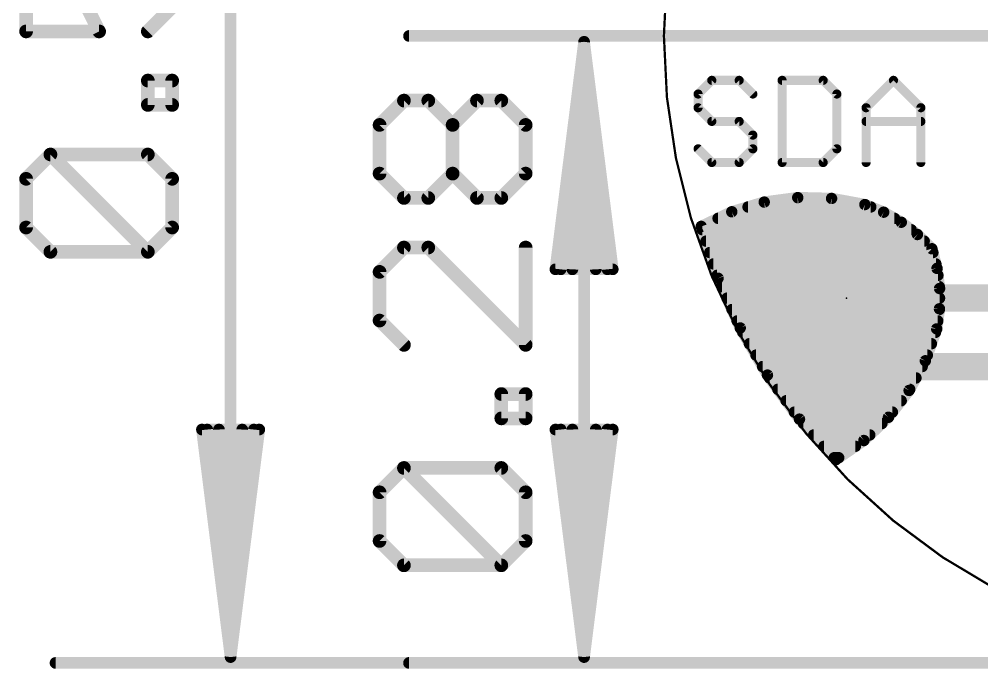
# Model space of a CAD drawing. Extents: x -14.2 to 11.8, y -7.1 to 7.1.
# Drawn here: x -14.16 to -3.45, y -7.05 to 0.19 of the extents above; entities that cross this region are included whole.
import ezdxf

# ---------------------------------------------------------------- set-up
doc = ezdxf.new("R2010")
doc.units = 0
for name, color, linetype in [('1', 12, 'CONTINUOUS'), ('16', 132, 'CONTINUOUS'), ('17', 110, 'CONTINUOUS'), ('20', 53, 'CONTINUOUS'), ('21', 40, 'CONTINUOUS'), ('23', 53, 'CONTINUOUS'), ('47', 253, 'CONTINUOUS')]:
    doc.layers.add(name, color=color, linetype=linetype)

# ---------------------------------------------------------------- blocks, each defined once
blk = doc.blocks.new('ROUNDP')
at = {"const_width": 0.5}
blk.add_lwpolyline([(0, -0.25, 1), (0, 0.25, 1), (0, -0.25)], format="xyb", dxfattribs=at)

msp = doc.modelspace()

# ---------------------------------------------------------------- linework, layer by layer
at = {"layer": '1'}
for points, const_width in [([(-5.868, -1.8512), (-6.2292, -1.959)], 0.127), ([(-5.4944, -1.8012), (-5.868, -1.8512)], 0.127), ([(-5.1175, -1.8103), (-5.4944, -1.8012)], 0.127), ([(-4.7468, -1.8782), (-5.1175, -1.8103)], 0.127), ([(-4.5375, -1.9635), (-4.7468, -1.8782)], 0.127), ([(-6.2292, -1.959), (-6.569, -2.122)], 0.127), ([(-6.0483, -1.905), (-4.681, -1.905)], 0.127), ([(-4.3411, -2.0755), (-4.5375, -1.9635)], 0.127), ([(-6.3814, -2.032), (-4.4174, -2.032)], 0.127), ([(-4.1611, -2.2121), (-4.3411, -2.0755)], 0.127), ([(-6.569, -2.122), (-6.3816, -2.6989)], 0.127), ([(-6.557, -2.159), (-4.231, -2.159)], 0.127), ([(-6.5157, -2.286), (-4.0863, -2.286)], 0.127), ([(-4.0004, -2.371), (-4.1611, -2.2121)], 0.127), ([(-6.4745, -2.413), (-3.9894, -2.413)], 0.127), ([(-3.9431, -2.5896), (-4.0004, -2.371)], 0.127), ([(-6.4332, -2.54), (-3.9561, -2.54)], 0.127), ([(-3.9148, -2.8139), (-3.9431, -2.5896)], 0.127), ([(-6.3919, -2.667), (-3.9333, -2.667)], 0.127), ([(-6.3816, -2.6989), (-6.1348, -3.2531)], 0.127), ([(-6.3392, -2.794), (-3.9173, -2.794)], 0.127), ([(-4.953, -2.921), (-1.016, -2.921)], 0.3048), ([(-3.916, -3.0399), (-3.9148, -2.8139)], 0.127), ([(-6.2827, -2.921), (-3.9154, -2.921)], 0.127), ([(-6.2261, -3.048), (-3.9172, -3.048)], 0.127), ([(-3.9468, -3.2638), (-3.916, -3.0399)], 0.127), ([(-6.1696, -3.175), (-3.9346, -3.175)], 0.127), ([(-6.1348, -3.2531), (-5.8315, -3.7784)], 0.127), ([(-4.0733, -3.6189), (-3.9468, -3.2638)], 0.127), ([(-6.1066, -3.302), (-3.9604, -3.302)], 0.127), ([(-6.0333, -3.429), (-4.0057, -3.429)], 0.127), ([(-5.9599, -3.556), (-4.0509, -3.556)], 0.127), ([(-5.8866, -3.683), (-4.1083, -3.683)], 0.127), ([(-4.2539, -3.9497), (-4.0733, -3.6189)], 0.127), ([(-5.8315, -3.7784), (-5.4749, -4.2692)], 0.127), ([(-5.8086, -3.81), (-4.1776, -3.81)], 0.127), ([(-5.7163, -3.937), (-4.2469, -3.937)], 0.127), ([(-4.484, -4.2483), (-4.2539, -3.9497)], 0.127), ([(-5.624, -4.064), (-4.342, -4.064)], 0.127), ([(-5.5318, -4.191), (-4.4398, -4.191)], 0.127), ([(-5.4749, -4.2692), (-5.069, -4.72)], 0.127), ([(-5.431, -4.318), (-4.5577, -4.318)], 0.127), ([(-4.7579, -4.5072), (-4.484, -4.2483)], 0.127), ([(-5.3167, -4.445), (-4.6921, -4.445)], 0.127), ([(-5.069, -4.72), (-4.7579, -4.5072)], 0.127), ([(-5.2023, -4.572), (-4.8527, -4.572)], 0.127), ([(-5.088, -4.699), (-5.0383, -4.699)], 0.127)]:
    msp.add_lwpolyline(points, dxfattribs=dict(at, const_width=const_width))
for points, const_width in [([(-5.8722, -1.8197, 1), (-5.8638, -1.8826)], 0.0635), ([(-5.8589, -1.8816, 1), (-5.877, -1.8207)], 0.0635), ([(-5.4936, -1.7694, 1), (-5.4951, -1.8329)], 0.0635), ([(-5.4902, -1.8327, 1), (-5.4986, -1.7697)], 0.0635), ([(-5.1118, -1.779, 1), (-5.1233, -1.8415)], 0.0635), ([(-5.1183, -1.842, 1), (-5.1168, -1.7785)], 0.0635), ([(-4.7348, -1.8488, 1), (-4.7588, -1.9076)], 0.0635), ([(-4.7525, -1.9094, 1), (-4.7411, -1.8469)], 0.0635), ([(-6.2382, -1.9286, 1), (-6.2201, -1.9894)], 0.0635), ([(-6.2154, -1.9876, 1), (-6.2429, -1.9303)], 0.0635), ([(-6.0483, -1.8733, 1), (-6.0483, -1.9367)], 0.0635), ([(-4.681, -1.9367, 1), (-4.681, -1.8733)], 0.0635), ([(-4.5218, -1.9359, 1), (-4.5532, -1.9911)], 0.0635), ([(-4.5495, -1.9929, 1), (-4.5255, -1.9341)], 0.0635), ([(-6.3814, -2.0002, 1), (-6.3814, -2.0638)], 0.0635), ([(-4.4174, -2.0638, 1), (-4.4174, -2.0002)], 0.0635), ([(-4.3219, -2.0502, 1), (-4.3603, -2.1008)], 0.0635), ([(-4.3569, -2.103, 1), (-4.3254, -2.0479)], 0.0635), ([(-6.5828, -2.0933, 1), (-6.5553, -2.1506)], 0.0635), ([(-6.5388, -2.1121, 1), (-6.5992, -2.1318)], 0.0635), ([(-6.557, -2.1273, 1), (-6.557, -2.1908)], 0.0635), ([(-4.231, -2.1908, 1), (-4.231, -2.1273)], 0.0635), ([(-6.5157, -2.2542, 1), (-6.5157, -2.3178)], 0.0635), ([(-4.1387, -2.1895, 1), (-4.1834, -2.2346)], 0.0635), ([(-4.1803, -2.2374, 1), (-4.1419, -2.1868)], 0.0635), ([(-4.0863, -2.3178, 1), (-4.0863, -2.2542)], 0.0635), ([(-6.4745, -2.3813, 1), (-6.4745, -2.4448)], 0.0635), ([(-3.9697, -2.363, 1), (-4.0311, -2.379)], 0.0635), ([(-4.0227, -2.3936, 1), (-3.978, -2.3484)], 0.0635), ([(-3.9894, -2.4448, 1), (-3.9894, -2.3813)], 0.0635), ([(-6.4332, -2.5082, 1), (-6.4332, -2.5718)], 0.0635), ([(-3.9116, -2.5857, 1), (-3.9746, -2.5936)], 0.0635), ([(-3.9738, -2.5977, 1), (-3.9124, -2.5816)], 0.0635), ([(-3.9561, -2.5718, 1), (-3.9561, -2.5082)], 0.0635), ([(-6.3919, -2.6353, 1), (-6.3919, -2.6988)], 0.0635), ([(-6.3526, -2.686, 1), (-6.4106, -2.7118)], 0.0635), ([(-6.4118, -2.7087, 1), (-6.3514, -2.6891)], 0.0635), ([(-3.9333, -2.6988, 1), (-3.9333, -2.6353)], 0.0635), ([(-6.3392, -2.7622, 1), (-6.3392, -2.8258)], 0.0635), ([(-4.953, -2.8448, 1), (-4.953, -2.9972)], 0.1524), ([(-3.8831, -2.8141, 1), (-3.9466, -2.8137)], 0.0635), ([(-3.9463, -2.8179, 1), (-3.8833, -2.8099)], 0.0635), ([(-3.9173, -2.8258, 1), (-3.9173, -2.7622)], 0.0635), ([(-6.2827, -2.8893, 1), (-6.2827, -2.9528)], 0.0635), ([(-3.9154, -2.9528, 1), (-3.9154, -2.8893)], 0.0635), ([(-6.2261, -3.0162, 1), (-6.2261, -3.0798)], 0.0635), ([(-3.8846, -3.0442, 1), (-3.9475, -3.0356)], 0.0635), ([(-3.9172, -3.0798, 1), (-3.9172, -3.0162)], 0.0635), ([(-3.9478, -3.0397, 1), (-3.8843, -3.0401)], 0.0635), ([(-6.1696, -3.1433, 1), (-6.1696, -3.2068)], 0.0635), ([(-6.1073, -3.2372, 1), (-6.1623, -3.269)], 0.0635), ([(-6.1638, -3.266, 1), (-6.1058, -3.2402)], 0.0635), ([(-3.9169, -3.2745, 1), (-3.9767, -3.2532)], 0.0635), ([(-3.9346, -3.2068, 1), (-3.9346, -3.1433)], 0.0635), ([(-6.1066, -3.2702, 1), (-6.1066, -3.3338)], 0.0635), ([(-3.9782, -3.2595, 1), (-3.9153, -3.2681)], 0.0635), ([(-3.9604, -3.3338, 1), (-3.9604, -3.2702)], 0.0635), ([(-6.0333, -3.3973, 1), (-6.0333, -3.4608)], 0.0635), ([(-4.0057, -3.4608, 1), (-4.0057, -3.3973)], 0.0635), ([(-5.9599, -3.5242, 1), (-5.9599, -3.5878)], 0.0635), ([(-4.0509, -3.5878, 1), (-4.0509, -3.5242)], 0.0635), ([(-5.8866, -3.6513, 1), (-5.8866, -3.7148)], 0.0635), ([(-4.1083, -3.7148, 1), (-4.1083, -3.6513)], 0.0635), ([(-4.1033, -3.6082, 1), (-4.0434, -3.6295)], 0.0635), ([(-4.0455, -3.6341, 1), (-4.1012, -3.6037)], 0.0635), ([(-5.8058, -3.7598, 1), (-5.8572, -3.7971)], 0.0635), ([(-5.859, -3.7943, 1), (-5.804, -3.7626)], 0.0635), ([(-5.8086, -3.7782, 1), (-5.8086, -3.8418)], 0.0635), ([(-4.1776, -3.8418, 1), (-4.1776, -3.7782)], 0.0635), ([(-5.7163, -3.9053, 1), (-5.7163, -3.9688)], 0.0635), ([(-4.2818, -3.9345, 1), (-4.226, -3.9649)], 0.0635), ([(-4.2287, -3.9691, 1), (-4.279, -3.9304)], 0.0635), ([(-4.2469, -3.9688, 1), (-4.2469, -3.9053)], 0.0635), ([(-5.624, -4.0323, 1), (-5.624, -4.0957)], 0.0635), ([(-4.342, -4.0957, 1), (-4.342, -4.0323)], 0.0635), ([(-5.5318, -4.1593, 1), (-5.5318, -4.2227)], 0.0635), ([(-4.4398, -4.2227, 1), (-4.4398, -4.1593)], 0.0635), ([(-5.4513, -4.248, 1), (-5.4985, -4.2905)], 0.0635), ([(-5.5006, -4.2879, 1), (-5.4493, -4.2506)], 0.0635), ([(-5.431, -4.2863, 1), (-5.431, -4.3498)], 0.0635), ([(-4.5577, -4.3498, 1), (-4.5577, -4.2863)], 0.0635), ([(-4.5091, -4.2289, 1), (-4.4588, -4.2677)], 0.0635), ([(-4.4622, -4.2714, 1), (-4.5058, -4.2252)], 0.0635), ([(-5.3167, -4.4133, 1), (-5.3167, -4.4768)], 0.0635), ([(-4.6921, -4.4768, 1), (-4.6921, -4.4133)], 0.0635), ([(-4.7797, -4.4841, 1), (-4.7361, -4.5303)], 0.0635), ([(-4.74, -4.5334, 1), (-4.7759, -4.481)], 0.0635), ([(-5.2023, -4.5403, 1), (-5.2023, -4.6037)], 0.0635), ([(-4.8527, -4.6037, 1), (-4.8527, -4.5403)], 0.0635), ([(-5.088, -4.6673, 1), (-5.088, -4.7307)], 0.0635), ([(-5.087, -4.6938, 1), (-5.0511, -4.7462)], 0.0635), ([(-5.0926, -4.7413, 1), (-5.0454, -4.6988)], 0.0635), ([(-5.0383, -4.7307, 1), (-5.0383, -4.6673)], 0.0635)]:
    msp.add_lwpolyline(points, format="xyb", dxfattribs=dict(at, const_width=const_width))
at = {"layer": '16'}
for points, const_width in [([(-5.868, -1.8512), (-6.2292, -1.959)], 0.127), ([(-5.4944, -1.8012), (-5.868, -1.8512)], 0.127), ([(-5.1175, -1.8103), (-5.4944, -1.8012)], 0.127), ([(-4.7468, -1.8782), (-5.1175, -1.8103)], 0.127), ([(-4.5375, -1.9635), (-4.7468, -1.8782)], 0.127), ([(-6.2292, -1.959), (-6.569, -2.122)], 0.127), ([(-6.0483, -1.905), (-4.681, -1.905)], 0.127), ([(-4.3411, -2.0755), (-4.5375, -1.9635)], 0.127), ([(-6.3814, -2.032), (-4.4174, -2.032)], 0.127), ([(-4.1611, -2.2121), (-4.3411, -2.0755)], 0.127), ([(-6.569, -2.122), (-6.3816, -2.6989)], 0.127), ([(-6.557, -2.159), (-4.231, -2.159)], 0.127), ([(-6.5157, -2.286), (-4.0863, -2.286)], 0.127), ([(-4.0004, -2.371), (-4.1611, -2.2121)], 0.127), ([(-6.4745, -2.413), (-3.9894, -2.413)], 0.127), ([(-3.9431, -2.5896), (-4.0004, -2.371)], 0.127), ([(-6.4332, -2.54), (-3.9561, -2.54)], 0.127), ([(-3.9148, -2.8139), (-3.9431, -2.5896)], 0.127), ([(-6.3919, -2.667), (-3.9333, -2.667)], 0.127), ([(-6.3816, -2.6989), (-6.1348, -3.2531)], 0.127), ([(-6.3392, -2.794), (-3.9173, -2.794)], 0.127), ([(-4.953, -2.921), (-4.191, -3.683)], 0.3048), ([(-3.916, -3.0399), (-3.9148, -2.8139)], 0.127), ([(-6.2827, -2.921), (-3.9154, -2.921)], 0.127), ([(-6.2261, -3.048), (-3.9172, -3.048)], 0.127), ([(-3.9468, -3.2638), (-3.916, -3.0399)], 0.127), ([(-6.1696, -3.175), (-3.9346, -3.175)], 0.127), ([(-6.1348, -3.2531), (-5.8315, -3.7784)], 0.127), ([(-4.0733, -3.6189), (-3.9468, -3.2638)], 0.127), ([(-6.1066, -3.302), (-3.9604, -3.302)], 0.127), ([(-6.0333, -3.429), (-4.0057, -3.429)], 0.127), ([(-5.9599, -3.556), (-4.0509, -3.556)], 0.127), ([(-4.191, -3.683), (4.191, -3.683)], 0.3048), ([(-5.8866, -3.683), (-4.1083, -3.683)], 0.127), ([(-4.2539, -3.9497), (-4.0733, -3.6189)], 0.127), ([(-5.8315, -3.7784), (-5.4749, -4.2692)], 0.127), ([(-5.8086, -3.81), (-4.1776, -3.81)], 0.127), ([(-5.7163, -3.937), (-4.2469, -3.937)], 0.127), ([(-4.484, -4.2483), (-4.2539, -3.9497)], 0.127), ([(-5.624, -4.064), (-4.342, -4.064)], 0.127), ([(-5.5318, -4.191), (-4.4398, -4.191)], 0.127), ([(-5.4749, -4.2692), (-5.069, -4.72)], 0.127), ([(-5.431, -4.318), (-4.5577, -4.318)], 0.127), ([(-4.7579, -4.5072), (-4.484, -4.2483)], 0.127), ([(-5.3167, -4.445), (-4.6921, -4.445)], 0.127), ([(-5.069, -4.72), (-4.7579, -4.5072)], 0.127), ([(-5.2023, -4.572), (-4.8527, -4.572)], 0.127), ([(-5.088, -4.699), (-5.0383, -4.699)], 0.127)]:
    msp.add_lwpolyline(points, dxfattribs=dict(at, const_width=const_width))
for points, const_width in [([(-5.8722, -1.8197, 1), (-5.8638, -1.8826)], 0.0635), ([(-5.8589, -1.8816, 1), (-5.877, -1.8207)], 0.0635), ([(-5.4936, -1.7694, 1), (-5.4951, -1.8329)], 0.0635), ([(-5.4902, -1.8327, 1), (-5.4986, -1.7697)], 0.0635), ([(-5.1118, -1.779, 1), (-5.1233, -1.8415)], 0.0635), ([(-5.1183, -1.842, 1), (-5.1168, -1.7785)], 0.0635), ([(-4.7348, -1.8488, 1), (-4.7588, -1.9076)], 0.0635), ([(-4.7525, -1.9094, 1), (-4.7411, -1.8469)], 0.0635), ([(-6.2382, -1.9286, 1), (-6.2201, -1.9894)], 0.0635), ([(-6.2154, -1.9876, 1), (-6.2429, -1.9303)], 0.0635), ([(-6.0483, -1.8733, 1), (-6.0483, -1.9367)], 0.0635), ([(-4.681, -1.9367, 1), (-4.681, -1.8733)], 0.0635), ([(-4.5218, -1.9359, 1), (-4.5532, -1.9911)], 0.0635), ([(-4.5495, -1.9929, 1), (-4.5255, -1.9341)], 0.0635), ([(-6.3814, -2.0002, 1), (-6.3814, -2.0638)], 0.0635), ([(-4.4174, -2.0638, 1), (-4.4174, -2.0002)], 0.0635), ([(-4.3219, -2.0502, 1), (-4.3603, -2.1008)], 0.0635), ([(-4.3569, -2.103, 1), (-4.3254, -2.0479)], 0.0635), ([(-6.5828, -2.0933, 1), (-6.5553, -2.1506)], 0.0635), ([(-6.5388, -2.1121, 1), (-6.5992, -2.1318)], 0.0635), ([(-6.557, -2.1273, 1), (-6.557, -2.1908)], 0.0635), ([(-4.231, -2.1908, 1), (-4.231, -2.1273)], 0.0635), ([(-6.5157, -2.2542, 1), (-6.5157, -2.3178)], 0.0635), ([(-4.1387, -2.1895, 1), (-4.1834, -2.2346)], 0.0635), ([(-4.1803, -2.2374, 1), (-4.1419, -2.1868)], 0.0635), ([(-4.0863, -2.3178, 1), (-4.0863, -2.2542)], 0.0635), ([(-6.4745, -2.3813, 1), (-6.4745, -2.4448)], 0.0635), ([(-3.9697, -2.363, 1), (-4.0311, -2.379)], 0.0635), ([(-4.0227, -2.3936, 1), (-3.978, -2.3484)], 0.0635), ([(-3.9894, -2.4448, 1), (-3.9894, -2.3813)], 0.0635), ([(-6.4332, -2.5082, 1), (-6.4332, -2.5718)], 0.0635), ([(-3.9116, -2.5857, 1), (-3.9746, -2.5936)], 0.0635), ([(-3.9738, -2.5977, 1), (-3.9124, -2.5816)], 0.0635), ([(-3.9561, -2.5718, 1), (-3.9561, -2.5082)], 0.0635), ([(-6.3919, -2.6353, 1), (-6.3919, -2.6988)], 0.0635), ([(-6.3526, -2.686, 1), (-6.4106, -2.7118)], 0.0635), ([(-6.4118, -2.7087, 1), (-6.3514, -2.6891)], 0.0635), ([(-3.9333, -2.6988, 1), (-3.9333, -2.6353)], 0.0635), ([(-6.3392, -2.7622, 1), (-6.3392, -2.8258)], 0.0635), ([(-4.8991, -2.8671, 1), (-5.0069, -2.9749)], 0.1524), ([(-3.8831, -2.8141, 1), (-3.9466, -2.8137)], 0.0635), ([(-3.9463, -2.8179, 1), (-3.8833, -2.8099)], 0.0635), ([(-3.9173, -2.8258, 1), (-3.9173, -2.7622)], 0.0635), ([(-6.2827, -2.8893, 1), (-6.2827, -2.9528)], 0.0635), ([(-3.9154, -2.9528, 1), (-3.9154, -2.8893)], 0.0635), ([(-6.2261, -3.0162, 1), (-6.2261, -3.0798)], 0.0635), ([(-3.8846, -3.0442, 1), (-3.9475, -3.0356)], 0.0635), ([(-3.9172, -3.0798, 1), (-3.9172, -3.0162)], 0.0635), ([(-3.9478, -3.0397, 1), (-3.8843, -3.0401)], 0.0635), ([(-6.1696, -3.1433, 1), (-6.1696, -3.2068)], 0.0635), ([(-6.1073, -3.2372, 1), (-6.1623, -3.269)], 0.0635), ([(-6.1638, -3.266, 1), (-6.1058, -3.2402)], 0.0635), ([(-3.9169, -3.2745, 1), (-3.9767, -3.2532)], 0.0635), ([(-3.9346, -3.2068, 1), (-3.9346, -3.1433)], 0.0635), ([(-6.1066, -3.2702, 1), (-6.1066, -3.3338)], 0.0635), ([(-3.9782, -3.2595, 1), (-3.9153, -3.2681)], 0.0635), ([(-3.9604, -3.3338, 1), (-3.9604, -3.2702)], 0.0635), ([(-6.0333, -3.3973, 1), (-6.0333, -3.4608)], 0.0635), ([(-4.0057, -3.4608, 1), (-4.0057, -3.3973)], 0.0635), ([(-5.9599, -3.5242, 1), (-5.9599, -3.5878)], 0.0635), ([(-4.191, -3.6068, 1), (-4.191, -3.7592)], 0.1524), ([(-4.0509, -3.5878, 1), (-4.0509, -3.5242)], 0.0635), ([(-5.8866, -3.6513, 1), (-5.8866, -3.7148)], 0.0635), ([(-4.2449, -3.7369, 1), (-4.1371, -3.6291)], 0.1524), ([(-4.1083, -3.7148, 1), (-4.1083, -3.6513)], 0.0635), ([(-4.1033, -3.6082, 1), (-4.0434, -3.6295)], 0.0635), ([(-4.0455, -3.6341, 1), (-4.1012, -3.6037)], 0.0635), ([(-5.8058, -3.7598, 1), (-5.8572, -3.7971)], 0.0635), ([(-5.859, -3.7943, 1), (-5.804, -3.7626)], 0.0635), ([(-5.8086, -3.7782, 1), (-5.8086, -3.8418)], 0.0635), ([(-4.1776, -3.8418, 1), (-4.1776, -3.7782)], 0.0635), ([(-5.7163, -3.9053, 1), (-5.7163, -3.9688)], 0.0635), ([(-4.2818, -3.9345, 1), (-4.226, -3.9649)], 0.0635), ([(-4.2287, -3.9691, 1), (-4.279, -3.9304)], 0.0635), ([(-4.2469, -3.9688, 1), (-4.2469, -3.9053)], 0.0635), ([(-5.624, -4.0323, 1), (-5.624, -4.0957)], 0.0635), ([(-4.342, -4.0957, 1), (-4.342, -4.0323)], 0.0635), ([(-5.5318, -4.1593, 1), (-5.5318, -4.2227)], 0.0635), ([(-4.4398, -4.2227, 1), (-4.4398, -4.1593)], 0.0635), ([(-5.4513, -4.248, 1), (-5.4985, -4.2905)], 0.0635), ([(-5.5006, -4.2879, 1), (-5.4493, -4.2506)], 0.0635), ([(-5.431, -4.2863, 1), (-5.431, -4.3498)], 0.0635), ([(-4.5577, -4.3498, 1), (-4.5577, -4.2863)], 0.0635), ([(-4.5091, -4.2289, 1), (-4.4588, -4.2677)], 0.0635), ([(-4.4622, -4.2714, 1), (-4.5058, -4.2252)], 0.0635), ([(-5.3167, -4.4133, 1), (-5.3167, -4.4768)], 0.0635), ([(-4.6921, -4.4768, 1), (-4.6921, -4.4133)], 0.0635), ([(-4.7797, -4.4841, 1), (-4.7361, -4.5303)], 0.0635), ([(-4.74, -4.5334, 1), (-4.7759, -4.481)], 0.0635), ([(-5.2023, -4.5403, 1), (-5.2023, -4.6037)], 0.0635), ([(-4.8527, -4.6037, 1), (-4.8527, -4.5403)], 0.0635), ([(-5.088, -4.6673, 1), (-5.088, -4.7307)], 0.0635), ([(-5.087, -4.6938, 1), (-5.0511, -4.7462)], 0.0635), ([(-5.0926, -4.7413, 1), (-5.0454, -4.6988)], 0.0635), ([(-5.0383, -4.7307, 1), (-5.0383, -4.6673)], 0.0635)]:
    msp.add_lwpolyline(points, format="xyb", dxfattribs=dict(at, const_width=const_width))
at = {"layer": '20', "const_width": 0.0254}
msp.add_lwpolyline([(0, -6.985, 1), (0, 6.985, 1), (0, -6.985)], format="xyb", dxfattribs=at)
at = {"layer": '21', "const_width": 0.1016}
for points in [[(-6.4517, -0.4945), (-6.6042, -0.6471)], [(-6.1467, -0.4945), (-6.4517, -0.4945)], [(-5.9941, -0.6471), (-6.1467, -0.4945)], [(-5.6687, -0.4945), (-5.6687, -1.4097)], [(-5.2111, -0.4945), (-5.6687, -0.4945)], [(-5.0586, -0.6471), (-5.2111, -0.4945)], [(-4.7332, -0.7996), (-4.4281, -0.4945)], [(-4.4281, -0.4945), (-4.1231, -0.7996)], [(-6.6042, -0.6471), (-6.6042, -0.7996)], [(-5.0586, -1.2572), (-5.0586, -0.6471)], [(-6.6042, -0.7996), (-6.4517, -0.9521)], [(-4.7332, -1.4097), (-4.7332, -0.7996)], [(-4.1231, -0.7996), (-4.1231, -1.4097)], [(-6.4517, -0.9521), (-6.1467, -0.9521)], [(-6.1467, -0.9521), (-5.9941, -1.1046)], [(-4.7332, -0.9521), (-4.1231, -0.9521)], [(-5.9941, -1.1046), (-5.9941, -1.2572)], [(-6.4517, -1.4097), (-6.6042, -1.2572)], [(-5.9941, -1.2572), (-6.1467, -1.4097)], [(-5.2111, -1.4097), (-5.0586, -1.2572)], [(-6.1467, -1.4097), (-6.4517, -1.4097)], [(-5.6687, -1.4097), (-5.2111, -1.4097)]]:
    msp.add_lwpolyline(points, dxfattribs=at)
at = {"layer": '21', "const_width": 0.0508}
for points in [[(-6.4517, -0.4691, 1), (-6.4517, -0.5199)], [(-6.4338, -0.5125, 1), (-6.4697, -0.4766)], [(-6.1287, -0.4766, 1), (-6.1646, -0.5125)], [(-6.1467, -0.5199, 1), (-6.1467, -0.4691)], [(-5.6433, -0.4945, 1), (-5.6941, -0.4945)], [(-5.6687, -0.4691, 1), (-5.6687, -0.5199)], [(-5.1932, -0.4766, 1), (-5.2291, -0.5125)], [(-5.2111, -0.5199, 1), (-5.2111, -0.4691)], [(-4.4102, -0.4766, 1), (-4.4461, -0.5125)], [(-4.4102, -0.5125, 1), (-4.4461, -0.4766)], [(-6.5788, -0.6471, 1), (-6.6296, -0.6471)], [(-6.6222, -0.6291, 1), (-6.5863, -0.665)], [(-6.0121, -0.665, 1), (-5.9762, -0.6291)], [(-5.0332, -0.6471, 1), (-5.084, -0.6471)], [(-5.0766, -0.665, 1), (-5.0406, -0.6291)], [(-6.5863, -0.7816, 1), (-6.6222, -0.8175)], [(-4.7078, -0.7996, 1), (-4.7586, -0.7996)], [(-4.0977, -0.7996, 1), (-4.1485, -0.7996)], [(-6.6296, -0.7996, 1), (-6.5788, -0.7996)], [(-4.7512, -0.7816, 1), (-4.7152, -0.8175)], [(-4.141, -0.8175, 1), (-4.1051, -0.7816)], [(-6.4517, -0.9267, 1), (-6.4517, -0.9775)], [(-6.4697, -0.9701, 1), (-6.4338, -0.9341)], [(-6.1287, -0.9341, 1), (-6.1646, -0.9701)], [(-6.1467, -0.9775, 1), (-6.1467, -0.9267)], [(-4.7332, -0.9267, 1), (-4.7332, -0.9775)], [(-4.1231, -0.9775, 1), (-4.1231, -0.9267)], [(-5.9687, -1.1046, 1), (-6.0195, -1.1046)], [(-6.0121, -1.1226, 1), (-5.9762, -1.0867)], [(-6.5863, -1.2392, 1), (-6.6222, -1.2751)], [(-6.0195, -1.2572, 1), (-5.9687, -1.2572)], [(-5.9762, -1.2751, 1), (-6.0121, -1.2392)], [(-5.084, -1.2572, 1), (-5.0332, -1.2572)], [(-5.0406, -1.2751, 1), (-5.0766, -1.2392)], [(-6.4517, -1.3843, 1), (-6.4517, -1.4351)], [(-6.4697, -1.4277, 1), (-6.4338, -1.3917)], [(-6.1646, -1.3917, 1), (-6.1287, -1.4277)], [(-6.1467, -1.4351, 1), (-6.1467, -1.3843)], [(-5.6687, -1.3843, 1), (-5.6687, -1.4351)], [(-5.6941, -1.4097, 1), (-5.6433, -1.4097)], [(-5.2291, -1.3917, 1), (-5.1932, -1.4277)], [(-5.2111, -1.4351, 1), (-5.2111, -1.3843)], [(-4.7586, -1.4097, 1), (-4.7078, -1.4097)], [(-4.1485, -1.4097, 1), (-4.0977, -1.4097)]]:
    msp.add_lwpolyline(points, format="xyb", dxfattribs=at)
at = {"layer": '23'}
msp.add_point((-4.953, -2.921), dxfattribs=at)
at = {"layer": '47'}
for points, const_width in [([(-11.811, -6.92), (-11.811, 6.92)], 0.13), ([(-14.0887, 1.1352), (-14.0887, 0.0505)], 0.1524), ([(-13.2752, 0.0505), (-13.5464, 0.5929)], 0.1524), ([(-12.4617, 0.3217), (-12.7329, 0.0505)], 0.1524), ([(-14.0887, 0.0505), (-13.2752, 0.0505)], 0.1524), ([(0, 0), (-9.824, 0)], 0.13), ([(-7.874, -0.065), (-8.1932, -2.6)], 0.13), ([(-7.874, -0.065), (-8.134, -2.6)], 0.13), ([(-7.874, -0.065), (-8.004, -2.6)], 0.13), ([(-7.874, -6.92), (-7.874, -0.065)], 0.13), ([(-7.5548, -2.6), (-7.874, -0.065)], 0.13), ([(-7.744, -2.6), (-7.874, -0.065)], 0.13), ([(-7.614, -2.6), (-7.874, -0.065)], 0.13), ([(-12.7329, -0.768), (-12.7329, -0.4969)], 0.1524), ([(-12.7329, -0.4969), (-12.4617, -0.4969)], 0.1524), ([(-12.4617, -0.4969), (-12.4617, -0.768)], 0.1524), ([(-12.4617, -0.768), (-12.7329, -0.768)], 0.1524), ([(-10.1517, -0.9913), (-9.8805, -0.7201)], 0.1524), ([(-9.8805, -0.7201), (-9.6094, -0.7201)], 0.1524), ([(-9.6094, -0.7201), (-9.3382, -0.9913)], 0.1524), ([(-9.3382, -0.9913), (-9.067, -0.7201)], 0.1524), ([(-9.067, -0.7201), (-8.7959, -0.7201)], 0.1524), ([(-8.7959, -0.7201), (-8.5247, -0.9913)], 0.1524), ([(-10.1517, -1.5336), (-10.1517, -0.9913)], 0.1524), ([(-9.3382, -1.5336), (-9.3382, -0.9913)], 0.1524), ([(-8.5247, -0.9913), (-8.5247, -1.5336)], 0.1524), ([(-14.0887, -1.5917), (-13.8175, -1.3205)], 0.1524), ([(-13.8175, -1.3205), (-12.7329, -1.3205)], 0.1524), ([(-12.7329, -2.4052), (-13.8175, -1.3205)], 0.1524), ([(-12.7329, -1.3205), (-12.4617, -1.5917)], 0.1524), ([(-9.8805, -1.8048), (-10.1517, -1.5336)], 0.1524), ([(-9.3382, -1.5336), (-9.6094, -1.8048)], 0.1524), ([(-9.067, -1.8048), (-9.3382, -1.5336)], 0.1524), ([(-8.5247, -1.5336), (-8.7959, -1.8048)], 0.1524), ([(-14.0887, -2.134), (-14.0887, -1.5917)], 0.1524), ([(-12.4617, -1.5917), (-12.4617, -2.134)], 0.1524), ([(-9.6094, -1.8048), (-9.8805, -1.8048)], 0.1524), ([(-8.7959, -1.8048), (-9.067, -1.8048)], 0.1524), ([(-13.8175, -2.4052), (-14.0887, -2.134)], 0.1524), ([(-12.4617, -2.134), (-12.7329, -2.4052)], 0.1524), ([(-12.7329, -2.4052), (-13.8175, -2.4052)], 0.1524), ([(-9.8805, -2.3573), (-10.1517, -2.6285)], 0.1524), ([(-9.6094, -2.3573), (-9.8805, -2.3573)], 0.1524), ([(-8.5247, -3.442), (-9.6094, -2.3573)], 0.1524), ([(-8.5247, -2.3573), (-8.5247, -3.442)], 0.1524), ([(-10.1517, -2.6285), (-10.1517, -3.1708)], 0.1524), ([(-8.1932, -2.6), (-7.5548, -2.6)], 0.13), ([(-10.1517, -3.1708), (-9.8805, -3.442)], 0.1524), ([(-8.7959, -4.2605), (-8.7959, -3.9894)], 0.1524), ([(-8.7959, -3.9894), (-8.5247, -3.9894)], 0.1524), ([(-8.5247, -3.9894), (-8.5247, -4.2605)], 0.1524), ([(-8.5247, -4.2605), (-8.7959, -4.2605)], 0.1524), ([(-11.811, -6.92), (-12.1302, -4.385)], 0.13), ([(-12.1302, -4.385), (-11.4918, -4.385)], 0.13), ([(-11.811, -6.92), (-12.071, -4.385)], 0.13), ([(-11.811, -6.92), (-11.941, -4.385)], 0.13), ([(-11.4918, -4.385), (-11.811, -6.92)], 0.13), ([(-11.681, -4.385), (-11.811, -6.92)], 0.13), ([(-11.551, -4.385), (-11.811, -6.92)], 0.13), ([(-7.874, -6.92), (-8.1932, -4.385)], 0.13), ([(-8.1932, -4.385), (-7.5548, -4.385)], 0.13), ([(-7.874, -6.92), (-8.134, -4.385)], 0.13), ([(-7.874, -6.92), (-8.004, -4.385)], 0.13), ([(-7.5548, -4.385), (-7.874, -6.92)], 0.13), ([(-7.744, -4.385), (-7.874, -6.92)], 0.13), ([(-7.614, -4.385), (-7.874, -6.92)], 0.13), ([(-10.1517, -5.0842), (-9.8805, -4.813)], 0.1524), ([(-9.8805, -4.813), (-8.7959, -4.813)], 0.1524), ([(-8.7959, -5.8977), (-9.8805, -4.813)], 0.1524), ([(-8.7959, -4.813), (-8.5247, -5.0842)], 0.1524), ([(-10.1517, -5.6265), (-10.1517, -5.0842)], 0.1524), ([(-8.5247, -5.0842), (-8.5247, -5.6265)], 0.1524), ([(-9.8805, -5.8977), (-10.1517, -5.6265)], 0.1524), ([(-8.5247, -5.6265), (-8.7959, -5.8977)], 0.1524), ([(-8.7959, -5.8977), (-9.8805, -5.8977)], 0.1524), ([(0, -6.985), (-13.761, -6.985)], 0.13), ([(0, -6.985), (-9.824, -6.985)], 0.13)]:
    msp.add_lwpolyline(points, dxfattribs=dict(at, const_width=const_width))
for points, const_width in [([(-14.0887, 0.0886, 1), (-14.0887, 0.0124)], 0.0762), ([(-13.2752, 0.0124, 1), (-13.2752, 0.0886)], 0.0762), ([(-12.7598, 0.0775, 1), (-12.7059, 0.0236)], 0.0762), ([(-14.1268, 0.0505, 1), (-14.0506, 0.0505)], 0.0762), ([(-13.3093, 0.0335, 1), (-13.2411, 0.0676)], 0.0762), ([(-9.824, 0.0325, 1), (-9.824, -0.0325)], 0.065), ([(-7.8415, -0.065, 1), (-7.9065, -0.065)], 0.065), ([(-7.8415, -0.0667, 1), (-7.9065, -0.0633)], 0.065), ([(-7.8415, -0.0633, 1), (-7.9065, -0.0667)], 0.065), ([(-7.8418, -0.0609, 1), (-7.9062, -0.0691)], 0.065), ([(-7.8417, -0.0617, 1), (-7.9063, -0.0683)], 0.065), ([(-7.8417, -0.0683, 1), (-7.9063, -0.0617)], 0.065), ([(-7.8418, -0.0691, 1), (-7.9062, -0.0609)], 0.065), ([(-12.6948, -0.4969, 1), (-12.771, -0.4969)], 0.0762), ([(-12.7329, -0.4588, 1), (-12.7329, -0.535)], 0.0762), ([(-12.4236, -0.4969, 1), (-12.4998, -0.4969)], 0.0762), ([(-12.4617, -0.535, 1), (-12.4617, -0.4588)], 0.0762), ([(-12.7329, -0.7299, 1), (-12.7329, -0.8061)], 0.0762), ([(-12.771, -0.768, 1), (-12.6948, -0.768)], 0.0762), ([(-12.4998, -0.768, 1), (-12.4236, -0.768)], 0.0762), ([(-12.4617, -0.8061, 1), (-12.4617, -0.7299)], 0.0762), ([(-9.8805, -0.682, 1), (-9.8805, -0.7582)], 0.0762), ([(-9.8536, -0.7471, 1), (-9.9075, -0.6932)], 0.0762), ([(-9.5824, -0.6932, 1), (-9.6363, -0.7471)], 0.0762), ([(-9.6094, -0.7582, 1), (-9.6094, -0.682)], 0.0762), ([(-9.067, -0.682, 1), (-9.067, -0.7582)], 0.0762), ([(-9.0401, -0.7471, 1), (-9.094, -0.6932)], 0.0762), ([(-8.7689, -0.6932, 1), (-8.8228, -0.7471)], 0.0762), ([(-8.7959, -0.7582, 1), (-8.7959, -0.682)], 0.0762), ([(-10.1136, -0.9913, 1), (-10.1898, -0.9913)], 0.0762), ([(-10.1786, -0.9644, 1), (-10.1247, -1.0182)], 0.0762), ([(-9.3001, -0.9913, 1), (-9.3763, -0.9913)], 0.0762), ([(-9.3651, -0.9644, 1), (-9.3113, -1.0182)], 0.0762), ([(-9.3651, -1.0182, 1), (-9.3113, -0.9644)], 0.0762), ([(-8.4866, -0.9913, 1), (-8.5628, -0.9913)], 0.0762), ([(-8.5516, -1.0182, 1), (-8.4978, -0.9644)], 0.0762), ([(-13.7906, -1.2936, 1), (-13.8445, -1.3475)], 0.0762), ([(-13.8175, -1.2824, 1), (-13.8175, -1.3586)], 0.0762), ([(-13.7906, -1.3475, 1), (-13.8445, -1.2936)], 0.0762), ([(-12.7059, -1.2936, 1), (-12.7598, -1.3475)], 0.0762), ([(-12.7329, -1.3586, 1), (-12.7329, -1.2824)], 0.0762), ([(-10.1247, -1.5067, 1), (-10.1786, -1.5606)], 0.0762), ([(-10.1898, -1.5336, 1), (-10.1136, -1.5336)], 0.0762), ([(-9.3113, -1.5067, 1), (-9.3651, -1.5606)], 0.0762), ([(-9.3763, -1.5336, 1), (-9.3001, -1.5336)], 0.0762), ([(-9.3113, -1.5606, 1), (-9.3651, -1.5067)], 0.0762), ([(-8.5628, -1.5336, 1), (-8.4866, -1.5336)], 0.0762), ([(-8.4978, -1.5606, 1), (-8.5516, -1.5067)], 0.0762), ([(-14.0506, -1.5917, 1), (-14.1268, -1.5917)], 0.0762), ([(-14.1156, -1.5648, 1), (-14.0617, -1.6186)], 0.0762), ([(-12.4236, -1.5917, 1), (-12.4998, -1.5917)], 0.0762), ([(-12.4886, -1.6186, 1), (-12.4348, -1.5648)], 0.0762), ([(-9.8805, -1.7667, 1), (-9.8805, -1.8429)], 0.0762), ([(-9.9075, -1.8317, 1), (-9.8536, -1.7779)], 0.0762), ([(-9.6363, -1.7779, 1), (-9.5824, -1.8317)], 0.0762), ([(-9.6094, -1.8429, 1), (-9.6094, -1.7667)], 0.0762), ([(-9.067, -1.7667, 1), (-9.067, -1.8429)], 0.0762), ([(-9.094, -1.8317, 1), (-9.0401, -1.7779)], 0.0762), ([(-8.8228, -1.7779, 1), (-8.7689, -1.8317)], 0.0762), ([(-8.7959, -1.8429, 1), (-8.7959, -1.7667)], 0.0762), ([(-14.0617, -2.1071, 1), (-14.1156, -2.161)], 0.0762), ([(-14.1268, -2.134, 1), (-14.0506, -2.134)], 0.0762), ([(-12.4998, -2.134, 1), (-12.4236, -2.134)], 0.0762), ([(-12.4348, -2.161, 1), (-12.4886, -2.1071)], 0.0762), ([(-13.8175, -2.3671, 1), (-13.8175, -2.4433)], 0.0762), ([(-13.8445, -2.4321, 1), (-13.7906, -2.3782)], 0.0762), ([(-12.7598, -2.3782, 1), (-12.7059, -2.4321)], 0.0762), ([(-12.7598, -2.4321, 1), (-12.7059, -2.3782)], 0.0762), ([(-12.7329, -2.4433, 1), (-12.7329, -2.3671)], 0.0762), ([(-9.8805, -2.3192, 1), (-9.8805, -2.3954)], 0.0762), ([(-9.8536, -2.3842, 1), (-9.9075, -2.3304)], 0.0762), ([(-9.5824, -2.3304, 1), (-9.6363, -2.3842)], 0.0762), ([(-9.6094, -2.3954, 1), (-9.6094, -2.3192)], 0.0762), ([(-8.4866, -2.3573, 1), (-8.5628, -2.3573)], 0.0762), ([(-10.1136, -2.6285, 1), (-10.1898, -2.6285)], 0.0762), ([(-10.1786, -2.6015, 1), (-10.1247, -2.6554)], 0.0762), ([(-8.2255, -2.5959, 1), (-8.161, -2.6041)], 0.065), ([(-8.1932, -2.5675, 1), (-8.1932, -2.6325)], 0.065), ([(-8.1663, -2.5967, 1), (-8.1017, -2.6033)], 0.065), ([(-8.0365, -2.5983, 1), (-7.9715, -2.6017)], 0.065), ([(-7.7765, -2.6017, 1), (-7.7115, -2.5983)], 0.065), ([(-7.6463, -2.6033, 1), (-7.5817, -2.5967)], 0.065), ([(-7.587, -2.6041, 1), (-7.5225, -2.5959)], 0.065), ([(-7.5548, -2.6325, 1), (-7.5548, -2.5675)], 0.065), ([(-10.1247, -3.1439, 1), (-10.1786, -3.1977)], 0.0762), ([(-10.1898, -3.1708, 1), (-10.1136, -3.1708)], 0.0762), ([(-9.9075, -3.4689, 1), (-9.8536, -3.415)], 0.0762), ([(-8.5628, -3.442, 1), (-8.4866, -3.442)], 0.0762), ([(-8.5516, -3.4689, 1), (-8.4978, -3.415)], 0.0762), ([(-8.7578, -3.9894, 1), (-8.834, -3.9894)], 0.0762), ([(-8.7959, -3.9513, 1), (-8.7959, -4.0275)], 0.0762), ([(-8.4866, -3.9894, 1), (-8.5628, -3.9894)], 0.0762), ([(-8.5247, -4.0275, 1), (-8.5247, -3.9513)], 0.0762), ([(-8.7959, -4.2224, 1), (-8.7959, -4.2986)], 0.0762), ([(-8.834, -4.2605, 1), (-8.7578, -4.2605)], 0.0762), ([(-8.5628, -4.2605, 1), (-8.4866, -4.2605)], 0.0762), ([(-8.5247, -4.2986, 1), (-8.5247, -4.2224)], 0.0762), ([(-12.098, -4.3809, 1), (-12.1625, -4.3891)], 0.065), ([(-12.1302, -4.3525, 1), (-12.1302, -4.4175)], 0.065), ([(-12.0387, -4.3817, 1), (-12.1033, -4.3883)], 0.065), ([(-11.9085, -4.3833, 1), (-11.9735, -4.3867)], 0.065), ([(-11.6485, -4.3867, 1), (-11.7135, -4.3833)], 0.065), ([(-11.5187, -4.3883, 1), (-11.5833, -4.3817)], 0.065), ([(-11.4595, -4.3891, 1), (-11.524, -4.3809)], 0.065), ([(-11.4918, -4.4175, 1), (-11.4918, -4.3525)], 0.065), ([(-8.161, -4.3809, 1), (-8.2255, -4.3891)], 0.065), ([(-8.1932, -4.3525, 1), (-8.1932, -4.4175)], 0.065), ([(-8.1017, -4.3817, 1), (-8.1663, -4.3883)], 0.065), ([(-7.9715, -4.3833, 1), (-8.0365, -4.3867)], 0.065), ([(-7.7115, -4.3867, 1), (-7.7765, -4.3833)], 0.065), ([(-7.5817, -4.3883, 1), (-7.6463, -4.3817)], 0.065), ([(-7.5225, -4.3891, 1), (-7.587, -4.3809)], 0.065), ([(-7.5548, -4.4175, 1), (-7.5548, -4.3525)], 0.065), ([(-9.8536, -4.7861, 1), (-9.9075, -4.84)], 0.0762), ([(-9.8805, -4.7749, 1), (-9.8805, -4.8511)], 0.0762), ([(-9.8536, -4.84, 1), (-9.9075, -4.7861)], 0.0762), ([(-8.7689, -4.7861, 1), (-8.8228, -4.84)], 0.0762), ([(-8.7959, -4.8511, 1), (-8.7959, -4.7749)], 0.0762), ([(-10.1136, -5.0842, 1), (-10.1898, -5.0842)], 0.0762), ([(-10.1786, -5.0573, 1), (-10.1247, -5.1111)], 0.0762), ([(-8.4866, -5.0842, 1), (-8.5628, -5.0842)], 0.0762), ([(-8.5516, -5.1111, 1), (-8.4978, -5.0573)], 0.0762), ([(-10.1247, -5.5996, 1), (-10.1786, -5.6535)], 0.0762), ([(-8.4978, -5.6535, 1), (-8.5516, -5.5996)], 0.0762), ([(-10.1898, -5.6265, 1), (-10.1136, -5.6265)], 0.0762), ([(-8.5628, -5.6265, 1), (-8.4866, -5.6265)], 0.0762), ([(-9.8805, -5.8596, 1), (-9.8805, -5.9358)], 0.0762), ([(-9.9075, -5.9246, 1), (-9.8536, -5.8707)], 0.0762), ([(-8.8228, -5.8707, 1), (-8.7689, -5.9246)], 0.0762), ([(-8.8228, -5.9246, 1), (-8.7689, -5.8707)], 0.0762), ([(-8.7959, -5.9358, 1), (-8.7959, -5.8596)], 0.0762), ([(-13.761, -6.9525, 1), (-13.761, -7.0175)], 0.065), ([(-11.8432, -6.9159, 1), (-11.7788, -6.9241)], 0.065), ([(-11.8433, -6.9167, 1), (-11.7787, -6.9233)], 0.065), ([(-11.8435, -6.9217, 1), (-11.7785, -6.9183)], 0.065), ([(-11.8435, -6.9183, 1), (-11.7785, -6.9217)], 0.065), ([(-11.8435, -6.92, 1), (-11.7785, -6.92)], 0.065), ([(-11.8433, -6.9233, 1), (-11.7787, -6.9167)], 0.065), ([(-11.8432, -6.9241, 1), (-11.7788, -6.9159)], 0.065), ([(-9.824, -6.9525, 1), (-9.824, -7.0175)], 0.065), ([(-7.9062, -6.9159, 1), (-7.8418, -6.9241)], 0.065), ([(-7.9063, -6.9167, 1), (-7.8417, -6.9233)], 0.065), ([(-7.9065, -6.9217, 1), (-7.8415, -6.9183)], 0.065), ([(-7.9065, -6.9183, 1), (-7.8415, -6.9217)], 0.065), ([(-7.9065, -6.92, 1), (-7.8415, -6.92)], 0.065), ([(-7.9063, -6.9233, 1), (-7.8417, -6.9167)], 0.065), ([(-7.9062, -6.9241, 1), (-7.8418, -6.9159)], 0.065)]:
    msp.add_lwpolyline(points, format="xyb", dxfattribs=dict(at, const_width=const_width))

# ---------------------------------------------------------------- block references
at = {"layer": '17', "xscale": 2.1844, "yscale": 2.1844, "rotation": 120}
msp.add_blockref('ROUNDP', (-4.953, -2.921), dxfattribs=at)
msp.add_blockref('ROUNDP', (-4.953, -2.921), dxfattribs=at)

doc.saveas('drawing.dxf')
